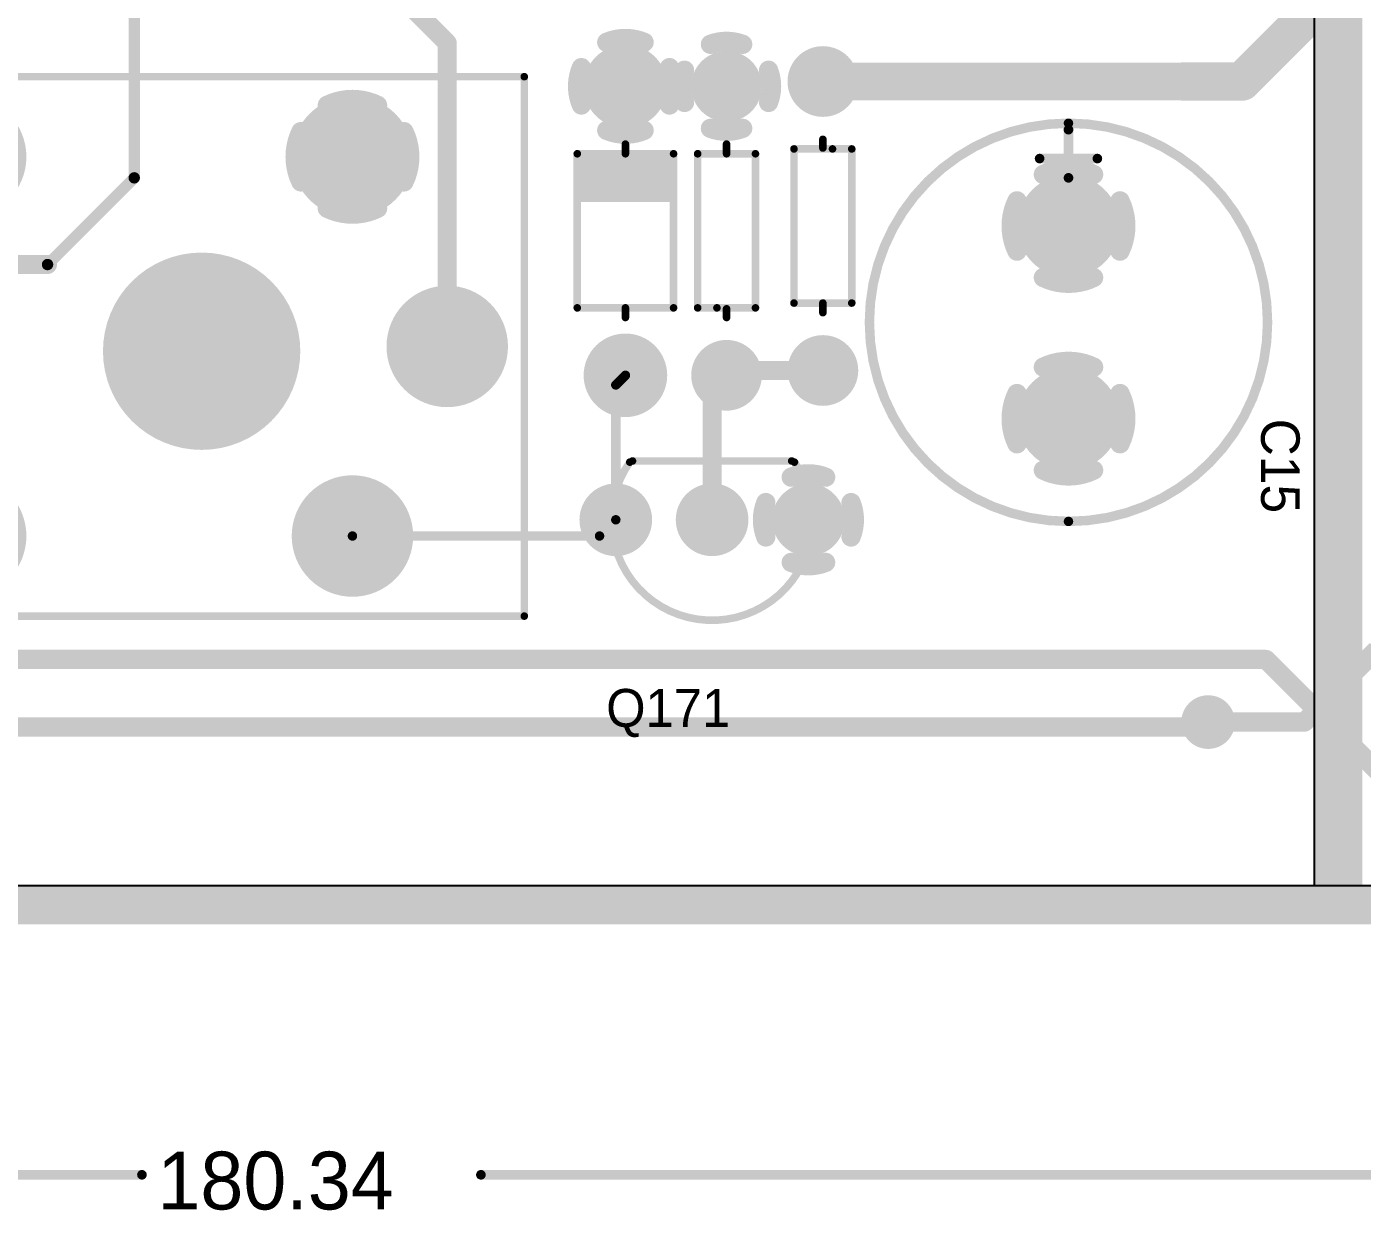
# Model space of a CAD drawing. Header units: millimetres. Extents: x 37 to 228, y -28 to 210.
# Drawn here: x 129.28 to 164.5, y 59.17 to 90.37 of the extents above; entities that cross this region are included whole.
import ezdxf

# ---------------------------------------------------------------- set-up
doc = ezdxf.new("R2010")
doc.units = ezdxf.units.MM
for name, color, linetype in [('BottomLayer', 5, 'Continuous'), ('BottomSolder', 6, 'Continuous'), ('InternalPlane1', 76, 'Continuous'), ('InternalPlane2', 16, 'Continuous'), ('KeepOutLayer', 6, 'Continuous'), ('MultiLayer', 9, 'Continuous'), ('TopLayer', 1, 'Continuous'), ('TopOverlay', 2, 'Continuous'), ('TopSolder', 216, 'Continuous')]:
    doc.layers.add(name, color=color, linetype=linetype)

# ---------------------------------------------------------------- blocks, each defined once
blk = doc.blocks.new('CAP_0_2_90')
at = {"layer": 'BottomLayer', "const_width": 1.25}
for points in [[(-3.165, 0, 1), (-1.915, 0, 1)], [(1.915, 0, 1), (3.165, 0, 1)]]:
    blk.add_lwpolyline(points, format="xyb", close=True, dxfattribs=at)
at = {"layer": 'BottomSolder', "const_width": 1.352}
for points in [[(-3.216, 0, 1), (-1.864, 0, 1)], [(1.864, 0, 1), (3.216, 0, 1)]]:
    blk.add_lwpolyline(points, format="xyb", close=True, dxfattribs=at)
at = {"layer": 'InternalPlane1', "const_width": 0.508}
for points in [[(-3.203, 1.359, -0.230868), (-1.877, 1.359)], [(-3.899, -0.663, -0.230868), (-3.899, 0.663)], [(-1.181, 0.663, -0.230868), (-1.181, -0.663)], [(-1.877, -1.359, -0.230868), (-3.203, -1.359)]]:
    blk.add_lwpolyline(points, format="xyb", dxfattribs=at)
at = {"layer": 'InternalPlane1'}
for points, const_width in [([(-3.33, 1.359, 1), (-3.076, 1.359, 1)], 0.254), ([(-2.004, 1.359, 1), (-1.75, 1.359, 1)], 0.254), ([(1.911, 0, 1), (3.169, 0, 1)], 1.258), ([(-4.026, 0.663, 1), (-3.772, 0.663, 1)], 0.254), ([(-1.308, 0.663, 1), (-1.054, 0.663, 1)], 0.254), ([(-4.026, -0.663, 1), (-3.772, -0.663, 1)], 0.254), ([(-1.308, -0.663, 1), (-1.054, -0.663, 1)], 0.254), ([(-3.33, -1.359, 1), (-3.076, -1.359, 1)], 0.254), ([(-2.004, -1.359, 1), (-1.75, -1.359, 1)], 0.254)]:
    blk.add_lwpolyline(points, format="xyb", close=True, dxfattribs=dict(at, const_width=const_width))
at = {"layer": 'InternalPlane2', "const_width": 0.508}
for points in [[(1.877, 1.359, -0.230868), (3.203, 1.359)], [(1.181, -0.663, -0.230868), (1.181, 0.663)], [(3.899, 0.663, -0.230868), (3.899, -0.663)], [(3.203, -1.359, -0.230868), (1.877, -1.359)]]:
    blk.add_lwpolyline(points, format="xyb", dxfattribs=at)
at = {"layer": 'InternalPlane2'}
for points, const_width in [([(1.75, 1.359, 1), (2.004, 1.359, 1)], 0.254), ([(3.076, 1.359, 1), (3.33, 1.359, 1)], 0.254), ([(-3.169, 0, 1), (-1.911, 0, 1)], 1.258), ([(1.054, 0.663, 1), (1.308, 0.663, 1)], 0.254), ([(3.772, 0.663, 1), (4.026, 0.663, 1)], 0.254), ([(1.054, -0.663, 1), (1.308, -0.663, 1)], 0.254), ([(3.772, -0.663, 1), (4.026, -0.663, 1)], 0.254), ([(1.75, -1.359, 1), (2.004, -1.359, 1)], 0.254), ([(3.076, -1.359, 1), (3.33, -1.359, 1)], 0.254)]:
    blk.add_lwpolyline(points, format="xyb", close=True, dxfattribs=dict(at, const_width=const_width))
at = {"layer": 'MultiLayer', "const_width": 1.25}
for points in [[(-3.165, 0, 1), (-1.915, 0, 1)], [(1.915, 0, 1), (3.165, 0, 1)]]:
    blk.add_lwpolyline(points, format="xyb", close=True, dxfattribs=at)
at = {"layer": 'TopLayer', "const_width": 1.25}
for points in [[(-3.165, 0, 1), (-1.915, 0, 1)], [(1.915, 0, 1), (3.165, 0, 1)]]:
    blk.add_lwpolyline(points, format="xyb", close=True, dxfattribs=at)
at = {"layer": 'TopOverlay'}
for points, const_width in [([(5.25, 0, 1), (-5.25, 0, 1)], 0.25), ([(4.255, 0.762, 1), (4.381, 0.762, 1)], 0.127), ([(-5.312, 0, 1), (-5.188, 0, 1)], 0.125), ([(3.747, 0, 1), (3.873, 0, 1)], 0.127), ([(5.016, 0, 1), (5.144, 0, 1)], 0.127), ([(5.188, 0, 1), (5.312, 0, 1)], 0.125), ([(4.255, -0.762, 1), (4.381, -0.762, 1)], 0.127)]:
    blk.add_lwpolyline(points, format="xyb", close=True, dxfattribs=dict(at, const_width=const_width))
at = {"layer": 'TopOverlay', "const_width": 0.254}
for points in [[(4.318, 0.762), (4.318, -0.762)], [(3.81, 0), (5.08, 0)]]:
    blk.add_lwpolyline(points, dxfattribs=at)
at = {"layer": 'TopSolder', "const_width": 1.352}
for points in [[(-3.216, 0, 1), (-1.864, 0, 1)], [(1.864, 0, 1), (3.216, 0, 1)]]:
    blk.add_lwpolyline(points, format="xyb", close=True, dxfattribs=at)
blk = doc.blocks.new('DIODE_0_3_136')
at = {"layer": 'BottomLayer', "const_width": 1}
for points in [[(-4.31, 0, 1), (-3.31, 0, 1)], [(3.31, 0, 1), (4.31, 0, 1)]]:
    blk.add_lwpolyline(points, format="xyb", close=True, dxfattribs=at)
at = {"layer": 'BottomSolder', "const_width": 1.102}
for points in [[(-4.361, 0, 1), (-3.259, 0, 1)], [(3.259, 0, 1), (4.361, 0, 1)]]:
    blk.add_lwpolyline(points, format="xyb", close=True, dxfattribs=at)
at = {"layer": 'InternalPlane1', "const_width": 1.008}
for points in [[(-4.314, 0, 1), (-3.306, 0, 1)], [(3.306, 0, 1), (4.314, 0, 1)]]:
    blk.add_lwpolyline(points, format="xyb", close=True, dxfattribs=at)
at = {"layer": 'InternalPlane2', "const_width": 0.508}
for points in [[(-4.303, 1.162, -0.203452), (-3.317, 1.162)], [(-4.972, -0.493, -0.203452), (-4.972, 0.493)], [(-2.648, 0.493, -0.203452), (-2.648, -0.493)], [(-3.317, -1.162, -0.203452), (-4.303, -1.162)]]:
    blk.add_lwpolyline(points, format="xyb", dxfattribs=at)
at = {"layer": 'InternalPlane2'}
for points, const_width in [([(-4.43, 1.162, 1), (-4.176, 1.162, 1)], 0.254), ([(-3.444, 1.162, 1), (-3.19, 1.162, 1)], 0.254), ([(-5.099, 0.493, 1), (-4.845, 0.493, 1)], 0.254), ([(-2.775, 0.493, 1), (-2.521, 0.493, 1)], 0.254), ([(3.306, 0, 1), (4.314, 0, 1)], 1.008), ([(-5.099, -0.493, 1), (-4.845, -0.493, 1)], 0.254), ([(-2.775, -0.493, 1), (-2.521, -0.493, 1)], 0.254), ([(-4.43, -1.162, 1), (-4.176, -1.162, 1)], 0.254), ([(-3.444, -1.162, 1), (-3.19, -1.162, 1)], 0.254)]:
    blk.add_lwpolyline(points, format="xyb", close=True, dxfattribs=dict(at, const_width=const_width))
at = {"layer": 'MultiLayer', "const_width": 1}
for points in [[(-4.31, 0, 1), (-3.31, 0, 1)], [(3.31, 0, 1), (4.31, 0, 1)]]:
    blk.add_lwpolyline(points, format="xyb", close=True, dxfattribs=at)
at = {"layer": 'TopLayer', "const_width": 1}
for points in [[(-4.31, 0, 1), (-3.31, 0, 1)], [(3.31, 0, 1), (4.31, 0, 1)]]:
    blk.add_lwpolyline(points, format="xyb", close=True, dxfattribs=at)
at = {"layer": 'TopOverlay', "const_width": 0.2}
for points in [[(2.032, 1.27), (-2.032, 1.27)], [(-2.032, -1.27), (-2.032, 1.27)], [(2.032, -1.27), (2.032, 1.27)], [(-2.032, 0), (-2.286, 0)], [(2.286, 0), (2.032, 0)], [(2.032, -1.27), (-2.032, -1.27)]]:
    blk.add_lwpolyline(points, dxfattribs=at)
at = {"layer": 'TopOverlay', "const_width": 0.1}
for points in [[(-2.082, 1.27, 1), (-1.982, 1.27, 1)], [(-2.082, 1.27, 1), (-1.982, 1.27, 1)], [(1.982, 1.27, 1), (2.082, 1.27, 1)], [(1.982, 1.27, 1), (2.082, 1.27, 1)], [(-2.336, 0, 1), (-2.236, 0, 1)], [(-2.082, 0, 1), (-1.982, 0, 1)], [(1.982, 0, 1), (2.082, 0, 1)], [(2.236, 0, 1), (2.336, 0, 1)], [(-2.082, -1.27, 1), (-1.982, -1.27, 1)], [(-2.082, -1.27, 1), (-1.982, -1.27, 1)], [(1.982, -1.27, 1), (2.082, -1.27, 1)], [(1.982, -1.27, 1), (2.082, -1.27, 1)]]:
    blk.add_lwpolyline(points, format="xyb", close=True, dxfattribs=at)
at = {"layer": 'TopOverlay'}
blk.add_solid([(-2.032, -1.27), (-0.762, -1.27), (-2.032, 1.27), (-0.762, 1.27)], dxfattribs=at)
at = {"layer": 'TopSolder', "const_width": 1.102}
for points in [[(-4.361, 0, 1), (-3.259, 0, 1)], [(3.259, 0, 1), (4.361, 0, 1)]]:
    blk.add_lwpolyline(points, format="xyb", close=True, dxfattribs=at)
blk = doc.blocks.new('RELAY_JJM_139')
at = {"layer": 'BottomLayer', "const_width": 1.5}
for points in [[(1.75, 5, 1), (3.25, 5, 1)], [(11.95, 5, 1), (13.45, 5, 1)], [(-0.75, 0, 1), (0.75, 0, 1)], [(1.75, -5, 1), (3.25, -5, 1)], [(11.95, -5, 1), (13.45, -5, 1)]]:
    blk.add_lwpolyline(points, format="xyb", close=True, dxfattribs=at)
at = {"layer": 'BottomSolder', "const_width": 1.602}
for points in [[(1.699, 5, 1), (3.301, 5, 1)], [(11.899, 5, 1), (13.501, 5, 1)], [(-0.801, 0, 1), (0.801, 0, 1)], [(1.699, -5, 1), (3.301, -5, 1)], [(11.899, -5, 1), (13.501, -5, 1)]]:
    blk.add_lwpolyline(points, format="xyb", close=True, dxfattribs=at)
at = {"layer": 'InternalPlane1', "const_width": 1.258}
for points in [[(1.871, 5, 1), (3.129, 5, 1)], [(12.071, 5, 1), (13.329, 5, 1)], [(-0.629, 0, 1), (0.629, 0, 1)], [(1.871, -5, 1), (3.129, -5, 1)], [(12.071, -5, 1), (13.329, -5, 1)]]:
    blk.add_lwpolyline(points, format="xyb", close=True, dxfattribs=at)
at = {"layer": 'InternalPlane2'}
for points, const_width in [([(1.871, 5, 1), (3.129, 5, 1)], 1.258), ([(12.071, 5, 1), (13.329, 5, 1)], 1.258), ([(-0.629, 0, 1), (0.629, 0, 1)], 1.258), ([(1.71, -3.641, 1), (1.964, -3.641, 1)], 0.254), ([(3.036, -3.641, 1), (3.29, -3.641, 1)], 0.254), ([(12.071, -5, 1), (13.329, -5, 1)], 1.258), ([(1.014, -4.337, 1), (1.268, -4.337, 1)], 0.254), ([(3.732, -4.337, 1), (3.986, -4.337, 1)], 0.254), ([(1.014, -5.663, 1), (1.268, -5.663, 1)], 0.254), ([(3.732, -5.663, 1), (3.986, -5.663, 1)], 0.254), ([(1.71, -6.359, 1), (1.964, -6.359, 1)], 0.254), ([(3.036, -6.359, 1), (3.29, -6.359, 1)], 0.254)]:
    blk.add_lwpolyline(points, format="xyb", close=True, dxfattribs=dict(at, const_width=const_width))
at = {"layer": 'InternalPlane2', "const_width": 0.508}
for points in [[(1.837, -3.641, -0.230868), (3.163, -3.641)], [(1.141, -5.663, -0.230868), (1.141, -4.337)], [(3.859, -4.337, -0.230868), (3.859, -5.663)], [(3.163, -6.359, -0.230868), (1.837, -6.359)]]:
    blk.add_lwpolyline(points, format="xyb", dxfattribs=at)
at = {"layer": 'MultiLayer', "const_width": 1.5}
for points in [[(1.75, 5, 1), (3.25, 5, 1)], [(11.95, 5, 1), (13.45, 5, 1)], [(-0.75, 0, 1), (0.75, 0, 1)], [(1.75, -5, 1), (3.25, -5, 1)], [(11.95, -5, 1), (13.45, -5, 1)]]:
    blk.add_lwpolyline(points, format="xyb", close=True, dxfattribs=at)
at = {"layer": 'TopLayer', "const_width": 1.5}
for points in [[(1.75, 5, 1), (3.25, 5, 1)], [(11.95, 5, 1), (13.45, 5, 1)], [(-0.75, 0, 1), (0.75, 0, 1)], [(1.75, -5, 1), (3.25, -5, 1)], [(11.95, -5, 1), (13.45, -5, 1)]]:
    blk.add_lwpolyline(points, format="xyb", close=True, dxfattribs=at)
at = {"layer": 'TopOverlay', "const_width": 0.2}
for points in [[(14.732, 7.112), (-2.032, 7.112)], [(-2.032, 7.112), (-2.032, -7.112)], [(14.732, 7.112), (14.732, -7.112)], [(14.732, -7.112), (-2.032, -7.112)]]:
    blk.add_lwpolyline(points, dxfattribs=at)
at = {"layer": 'TopOverlay', "const_width": 0.1}
for points in [[(-2.082, 7.112, 1), (-1.982, 7.112, 1)], [(-2.082, 7.112, 1), (-1.982, 7.112, 1)], [(14.682, 7.112, 1), (14.782, 7.112, 1)], [(14.682, 7.112, 1), (14.782, 7.112, 1)], [(-2.082, -7.112, 1), (-1.982, -7.112, 1)], [(-2.082, -7.112, 1), (-1.982, -7.112, 1)], [(14.682, -7.112, 1), (14.782, -7.112, 1)], [(14.682, -7.112, 1), (14.782, -7.112, 1)]]:
    blk.add_lwpolyline(points, format="xyb", close=True, dxfattribs=at)
at = {"layer": 'TopSolder', "const_width": 1.602}
for points in [[(1.699, 5, 1), (3.301, 5, 1)], [(11.899, 5, 1), (13.501, 5, 1)], [(-0.801, 0, 1), (0.801, 0, 1)], [(1.699, -5, 1), (3.301, -5, 1)], [(11.899, -5, 1), (13.501, -5, 1)]]:
    blk.add_lwpolyline(points, format="xyb", close=True, dxfattribs=at)
blk = doc.blocks.new('TO_92_M_141')
at = {"layer": 'BottomLayer', "const_width": 0.762}
for points in [[(-2.921, 0, 1), (-2.159, 0, 1)], [(-0.381, 0, 1), (0.381, 0, 1)], [(2.159, 0, 1), (2.921, 0, 1)]]:
    blk.add_lwpolyline(points, format="xyb", close=True, dxfattribs=at)
at = {"layer": 'BottomSolder', "const_width": 0.864}
for points in [[(-2.972, 0, 1), (-2.108, 0, 1)], [(-0.432, 0, 1), (0.432, 0, 1)], [(2.108, 0, 1), (2.972, 0, 1)]]:
    blk.add_lwpolyline(points, format="xyb", close=True, dxfattribs=at)
at = {"layer": 'InternalPlane1', "const_width": 0.508}
for points in [[(-2.994, 1.124, -0.19438), (-2.086, 1.124)], [(-3.664, -0.454, -0.19438), (-3.664, 0.454)], [(-1.416, 0.454, -0.19438), (-1.416, -0.454)], [(-2.086, -1.124, -0.19438), (-2.994, -1.124)]]:
    blk.add_lwpolyline(points, format="xyb", dxfattribs=at)
at = {"layer": 'InternalPlane1'}
for points, const_width in [([(-3.121, 1.124, 1), (-2.867, 1.124, 1)], 0.254), ([(-2.213, 1.124, 1), (-1.959, 1.124, 1)], 0.254), ([(-3.791, 0.454, 1), (-3.537, 0.454, 1)], 0.254), ([(-1.543, 0.454, 1), (-1.289, 0.454, 1)], 0.254), ([(-0.479, 0, 1), (0.479, 0, 1)], 0.958), ([(2.061, 0, 1), (3.019, 0, 1)], 0.958), ([(-3.791, -0.454, 1), (-3.537, -0.454, 1)], 0.254), ([(-1.543, -0.454, 1), (-1.289, -0.454, 1)], 0.254), ([(-3.121, -1.124, 1), (-2.867, -1.124, 1)], 0.254), ([(-2.213, -1.124, 1), (-1.959, -1.124, 1)], 0.254)]:
    blk.add_lwpolyline(points, format="xyb", close=True, dxfattribs=dict(at, const_width=const_width))
at = {"layer": 'InternalPlane2', "const_width": 0.958}
for points in [[(-3.019, 0, 1), (-2.061, 0, 1)], [(-0.479, 0, 1), (0.479, 0, 1)], [(2.061, 0, 1), (3.019, 0, 1)]]:
    blk.add_lwpolyline(points, format="xyb", close=True, dxfattribs=at)
at = {"layer": 'MultiLayer', "const_width": 0.762}
for points in [[(-2.921, 0, 1), (-2.159, 0, 1)], [(-0.381, 0, 1), (0.381, 0, 1)], [(2.159, 0, 1), (2.921, 0, 1)]]:
    blk.add_lwpolyline(points, format="xyb", close=True, dxfattribs=at)
at = {"layer": 'TopLayer', "const_width": 0.762}
for points in [[(-2.921, 0, 1), (-2.159, 0, 1)], [(-0.381, 0, 1), (0.381, 0, 1)], [(2.159, 0, 1), (2.921, 0, 1)]]:
    blk.add_lwpolyline(points, format="xyb", close=True, dxfattribs=at)
at = {"layer": 'TopOverlay', "const_width": 0.2}
blk.add_lwpolyline([(-2.171, -1.52, -1.920982), (2.171, -1.52)], format="xyb", dxfattribs=at)
at = {"layer": 'TopOverlay', "const_width": 0.1}
for points in [[(-2.221, -1.52, 1), (-2.121, -1.52, 1)], [(-2.15, -1.55, 1), (-2.05, -1.55, 1)], [(2.05, -1.55, 1), (2.15, -1.55, 1)], [(2.121, -1.52, 1), (2.221, -1.52, 1)]]:
    blk.add_lwpolyline(points, format="xyb", close=True, dxfattribs=at)
at = {"layer": 'TopOverlay', "const_width": 0.2}
blk.add_lwpolyline([(2.1, -1.55), (-2.1, -1.55)], dxfattribs=at)
at = {"layer": 'TopSolder', "const_width": 0.864}
for points in [[(-2.972, 0, 1), (-2.108, 0, 1)], [(-0.432, 0, 1), (0.432, 0, 1)], [(2.108, 0, 1), (2.972, 0, 1)]]:
    blk.add_lwpolyline(points, format="xyb", close=True, dxfattribs=at)
blk = doc.blocks.new('AXIAL_0_3_145')
at = {"layer": 'BottomLayer', "const_width": 0.75}
for points in [[(-4.185, 0, 1), (-3.435, 0, 1)], [(3.435, 0, 1), (4.185, 0, 1)]]:
    blk.add_lwpolyline(points, format="xyb", close=True, dxfattribs=at)
at = {"layer": 'BottomSolder', "const_width": 0.852}
for points in [[(-4.236, 0, 1), (-3.384, 0, 1)], [(3.384, 0, 1), (4.236, 0, 1)]]:
    blk.add_lwpolyline(points, format="xyb", close=True, dxfattribs=at)
at = {"layer": 'InternalPlane1', "const_width": 0.933}
for points in [[(-4.276, 0, 1), (-3.344, 0, 1)], [(3.344, 0, 1), (4.276, 0, 1)]]:
    blk.add_lwpolyline(points, format="xyb", close=True, dxfattribs=at)
at = {"layer": 'InternalPlane2', "const_width": 0.933}
for points in [[(-4.276, 0, 1), (-3.344, 0, 1)], [(3.344, 0, 1), (4.276, 0, 1)]]:
    blk.add_lwpolyline(points, format="xyb", close=True, dxfattribs=at)
at = {"layer": 'MultiLayer', "const_width": 0.75}
for points in [[(-4.185, 0, 1), (-3.435, 0, 1)], [(3.435, 0, 1), (4.185, 0, 1)]]:
    blk.add_lwpolyline(points, format="xyb", close=True, dxfattribs=at)
at = {"layer": 'TopLayer', "const_width": 0.75}
for points in [[(-4.185, 0, 1), (-3.435, 0, 1)], [(3.435, 0, 1), (4.185, 0, 1)]]:
    blk.add_lwpolyline(points, format="xyb", close=True, dxfattribs=at)
at = {"layer": 'TopOverlay', "const_width": 0.2}
for points in [[(-2.032, 0.254), (-2.032, 0.762)], [(2.032, 0.762), (-2.032, 0.762)], [(2.032, -0.762), (2.032, 0.762)], [(-2.032, -0.762), (-2.032, 0.254)], [(-2.057, 0), (-2.286, 0)], [(2.286, 0), (2.032, 0)], [(2.032, -0.762), (-2.032, -0.762)]]:
    blk.add_lwpolyline(points, dxfattribs=at)
at = {"layer": 'TopOverlay', "const_width": 0.1}
for points in [[(-2.082, 0.762, 1), (-1.982, 0.762, 1)], [(-2.082, 0.762, 1), (-1.982, 0.762, 1)], [(1.982, 0.762, 1), (2.082, 0.762, 1)], [(1.982, 0.762, 1), (2.082, 0.762, 1)], [(-2.082, 0.254, 1), (-1.982, 0.254, 1)], [(-2.082, 0.254, 1), (-1.982, 0.254, 1)], [(-2.336, 0, 1), (-2.236, 0, 1)], [(-2.107, 0, 1), (-2.007, 0, 1)], [(1.982, 0, 1), (2.082, 0, 1)], [(2.236, 0, 1), (2.336, 0, 1)], [(-2.082, -0.762, 1), (-1.982, -0.762, 1)], [(-2.082, -0.762, 1), (-1.982, -0.762, 1)], [(1.982, -0.762, 1), (2.082, -0.762, 1)], [(1.982, -0.762, 1), (2.082, -0.762, 1)]]:
    blk.add_lwpolyline(points, format="xyb", close=True, dxfattribs=at)
at = {"layer": 'TopSolder', "const_width": 0.852}
for points in [[(-4.236, 0, 1), (-3.384, 0, 1)], [(3.384, 0, 1), (4.236, 0, 1)]]:
    blk.add_lwpolyline(points, format="xyb", close=True, dxfattribs=at)
blk = doc.blocks.new('AXIAL_0_3_147')
at = {"layer": 'BottomLayer', "const_width": 0.75}
for points in [[(-4.185, 0, 1), (-3.435, 0, 1)], [(3.435, 0, 1), (4.185, 0, 1)]]:
    blk.add_lwpolyline(points, format="xyb", close=True, dxfattribs=at)
at = {"layer": 'BottomSolder', "const_width": 0.852}
for points in [[(-4.236, 0, 1), (-3.384, 0, 1)], [(3.384, 0, 1), (4.236, 0, 1)]]:
    blk.add_lwpolyline(points, format="xyb", close=True, dxfattribs=at)
at = {"layer": 'InternalPlane1', "const_width": 0.508}
for points in [[(3.385, 1.108, -0.185339), (4.235, 1.108)], [(2.702, -0.425, -0.185339), (2.702, 0.425)], [(4.918, 0.425, -0.185339), (4.918, -0.425)], [(4.235, -1.108, -0.185339), (3.385, -1.108)]]:
    blk.add_lwpolyline(points, format="xyb", dxfattribs=at)
at = {"layer": 'InternalPlane1'}
for points, const_width in [([(3.258, 1.108, 1), (3.512, 1.108, 1)], 0.254), ([(4.108, 1.108, 1), (4.362, 1.108, 1)], 0.254), ([(-4.276, 0, 1), (-3.344, 0, 1)], 0.933), ([(2.575, 0.425, 1), (2.829, 0.425, 1)], 0.254), ([(4.791, 0.425, 1), (5.045, 0.425, 1)], 0.254), ([(2.575, -0.425, 1), (2.829, -0.425, 1)], 0.254), ([(4.791, -0.425, 1), (5.045, -0.425, 1)], 0.254), ([(3.258, -1.108, 1), (3.512, -1.108, 1)], 0.254), ([(4.108, -1.108, 1), (4.362, -1.108, 1)], 0.254)]:
    blk.add_lwpolyline(points, format="xyb", close=True, dxfattribs=dict(at, const_width=const_width))
at = {"layer": 'InternalPlane2', "const_width": 0.933}
for points in [[(-4.276, 0, 1), (-3.344, 0, 1)], [(3.344, 0, 1), (4.276, 0, 1)]]:
    blk.add_lwpolyline(points, format="xyb", close=True, dxfattribs=at)
at = {"layer": 'MultiLayer', "const_width": 0.75}
for points in [[(-4.185, 0, 1), (-3.435, 0, 1)], [(3.435, 0, 1), (4.185, 0, 1)]]:
    blk.add_lwpolyline(points, format="xyb", close=True, dxfattribs=at)
at = {"layer": 'TopLayer', "const_width": 0.75}
for points in [[(-4.185, 0, 1), (-3.435, 0, 1)], [(3.435, 0, 1), (4.185, 0, 1)]]:
    blk.add_lwpolyline(points, format="xyb", close=True, dxfattribs=at)
at = {"layer": 'TopOverlay', "const_width": 0.2}
for points in [[(-2.032, 0.762), (-2.032, 0.254)], [(-2.032, 0.762), (2.032, 0.762)], [(2.032, 0.762), (2.032, -0.762)], [(-2.032, 0.254), (-2.032, -0.762)], [(-2.286, 0), (-2.057, 0)], [(2.032, 0), (2.286, 0)], [(-2.032, -0.762), (2.032, -0.762)]]:
    blk.add_lwpolyline(points, dxfattribs=at)
at = {"layer": 'TopOverlay', "const_width": 0.1}
for points in [[(-2.082, 0.762, 1), (-1.982, 0.762, 1)], [(-2.082, 0.762, 1), (-1.982, 0.762, 1)], [(1.982, 0.762, 1), (2.082, 0.762, 1)], [(1.982, 0.762, 1), (2.082, 0.762, 1)], [(-2.082, 0.254, 1), (-1.982, 0.254, 1)], [(-2.082, 0.254, 1), (-1.982, 0.254, 1)], [(-2.336, 0, 1), (-2.236, 0, 1)], [(-2.107, 0, 1), (-2.007, 0, 1)], [(1.982, 0, 1), (2.082, 0, 1)], [(2.236, 0, 1), (2.336, 0, 1)], [(-2.082, -0.762, 1), (-1.982, -0.762, 1)], [(-2.082, -0.762, 1), (-1.982, -0.762, 1)], [(1.982, -0.762, 1), (2.082, -0.762, 1)], [(1.982, -0.762, 1), (2.082, -0.762, 1)]]:
    blk.add_lwpolyline(points, format="xyb", close=True, dxfattribs=at)
at = {"layer": 'TopSolder', "const_width": 0.852}
for points in [[(-4.236, 0, 1), (-3.384, 0, 1)], [(3.384, 0, 1), (4.236, 0, 1)]]:
    blk.add_lwpolyline(points, format="xyb", close=True, dxfattribs=at)

msp = doc.modelspace()

# ---------------------------------------------------------------- linework, layer by layer
at = {"layer": 'BottomLayer'}
for points, const_width in [([(161.32, 88.93), (170.718, 98.328)], 1.016), ([(150.271, 88.93), (159.796, 88.93)], 1), ([(159.796, 88.93), (161.32, 88.93)], 1.016), ([(162.971, 72.039), (164.876, 73.944)], 0.508), ([(160.431, 72.039), (162.971, 72.039)], 0.508)]:
    msp.add_lwpolyline(points, dxfattribs=dict(at, const_width=const_width))
for points, const_width in [([(150.021, 88.93, 1), (150.521, 88.93, 1)], 0.5), ([(159.542, 88.93, 1), (160.05, 88.93, 1)], 0.508), ([(159.546, 88.93, 1), (160.046, 88.93, 1)], 0.5), ([(161.066, 88.93, 1), (161.574, 88.93, 1)], 0.508), ([(161.066, 88.93, 1), (161.574, 88.93, 1)], 0.508), ([(132.638, 81.818, 1), (135.138, 81.818, 1)], 2.5), ([(160.231, 72.039, 1), (160.631, 72.039, 1)], 0.4), ([(160.304, 72.039, 1), (160.558, 72.039, 1)], 0.254), ([(162.844, 72.039, 1), (163.098, 72.039, 1)], 0.254), ([(162.844, 72.039, 1), (163.098, 72.039, 1)], 0.254)]:
    msp.add_lwpolyline(points, format="xyb", close=True, dxfattribs=dict(at, const_width=const_width))
at = {"layer": 'BottomSolder', "const_width": 2.602}
msp.add_lwpolyline([(132.587, 81.818, 1), (135.189, 81.818, 1)], format="xyb", close=True, dxfattribs=at)
at = {"layer": 'InternalPlane1'}
msp.add_line((226.977, 67.723), (47.403, 67.723), dxfattribs=at)
for points, const_width in [([(132.884, 81.818, 1), (134.892, 81.818, 1)], 2.008), ([(160.077, 72.039, 1), (160.785, 72.039, 1)], 0.708)]:
    msp.add_lwpolyline(points, format="xyb", close=True, dxfattribs=dict(at, const_width=const_width))
at = {"layer": 'InternalPlane1', "const_width": 1.016}
msp.add_lwpolyline([(47.02, 67.213), (227.36, 67.213)], dxfattribs=at)
at = {"layer": 'InternalPlane2'}
for p, q in [((163.223, 95.913), (163.223, 67.723)), ((163.223, 67.723), (47.403, 67.723))]:
    msp.add_line(p, q, dxfattribs=at)
for points, const_width in [([(163.86, 67.594), (163.86, 96.55)], 1.27), ([(47.02, 67.213), (227.36, 67.213)], 1.016)]:
    msp.add_lwpolyline(points, dxfattribs=dict(at, const_width=const_width))
for points, const_width in [([(132.884, 81.818, 1), (134.892, 81.818, 1)], 2.008), ([(160.077, 72.039, 1), (160.785, 72.039, 1)], 0.708), ([(163.542, 67.594, 1), (164.177, 67.594, 1)], 0.635)]:
    msp.add_lwpolyline(points, format="xyb", close=True, dxfattribs=dict(at, const_width=const_width))
at = {"layer": 'KeepOutLayer', "const_width": 0.254}
msp.add_lwpolyline([(47.02, 67.34), (193.07, 67.34)], dxfattribs=at)
at = {"layer": 'MultiLayer'}
for points, const_width in [([(132.638, 81.818, 1), (135.138, 81.818, 1)], 2.5), ([(160.231, 72.039, 1), (160.631, 72.039, 1)], 0.4)]:
    msp.add_lwpolyline(points, format="xyb", close=True, dxfattribs=dict(at, const_width=const_width))
at = {"layer": 'TopLayer'}
for points, const_width in [([(132.11, 86.39), (132.11, 130.713)], 0.3), ([(136.936, 93.375), (140.365, 89.946)], 0.5), ([(140.365, 81.945), (140.365, 89.946)], 0.5), ([(129.824, 84.104), (132.11, 86.39)], 0.3), ([(126.395, 84.104), (129.824, 84.104)], 0.5), ([(147.35, 80.802), (147.731, 81.183)], 0.5), ([(147.731, 81.183), (147.858, 81.31)], 0.5), ([(147.858, 81.31), (150.271, 81.31)], 0.5), ([(150.271, 81.183), (150.398, 81.31)], 0.5), ([(144.81, 80.929), (145.064, 81.183)], 0.25), ([(144.81, 77.373), (144.81, 80.929)], 0.25), ([(147.35, 77.373), (147.35, 80.802)], 0.5), ([(144.382, 76.945), (144.81, 77.373)], 0.25), ([(137.865, 76.945), (144.382, 76.945)], 0.25), ([(61.371, 73.69), (161.955, 73.69)], 0.508), ([(161.955, 73.69), (165.638, 70.007)], 0.508), ([(160.304, 71.912), (160.431, 72.039)], 0.508), ([(60.863, 71.912), (160.304, 71.912)], 0.508), ([(47.02, 60.101), (132.315, 60.101)], 0.254), ([(141.253, 60.101), (227.36, 60.101)], 0.254)]:
    msp.add_lwpolyline(points, dxfattribs=dict(at, const_width=const_width))
for points, const_width in [([(140.24, 89.946, 1), (140.49, 89.946, 1)], 0.25), ([(140.24, 89.946, 1), (140.49, 89.946, 1)], 0.25), ([(132.035, 86.39, 1), (132.185, 86.39, 1)], 0.15), ([(132.035, 86.39, 1), (132.185, 86.39, 1)], 0.15), ([(129.699, 84.104, 1), (129.949, 84.104, 1)], 0.25), ([(129.749, 84.104, 1), (129.899, 84.104, 1)], 0.15), ([(132.638, 81.818, 1), (135.138, 81.818, 1)], 2.5), ([(140.24, 81.945, 1), (140.49, 81.945, 1)], 0.25), ([(147.606, 81.183, 1), (147.856, 81.183, 1)], 0.25), ([(147.606, 81.183, 1), (147.856, 81.183, 1)], 0.25), ([(147.733, 81.31, 1), (147.983, 81.31, 1)], 0.25), ([(147.733, 81.31, 1), (147.983, 81.31, 1)], 0.25), ([(150.146, 81.31, 1), (150.396, 81.31, 1)], 0.25), ([(150.146, 81.183, 1), (150.396, 81.183, 1)], 0.25), ([(150.273, 81.31, 1), (150.523, 81.31, 1)], 0.25), ([(144.748, 80.929, 1), (144.872, 80.929, 1)], 0.125), ([(144.748, 80.929, 1), (144.872, 80.929, 1)], 0.125), ([(145.002, 81.183, 1), (145.126, 81.183, 1)], 0.125), ([(147.225, 80.802, 1), (147.475, 80.802, 1)], 0.25), ([(147.225, 80.802, 1), (147.475, 80.802, 1)], 0.25), ([(144.748, 77.373, 1), (144.872, 77.373, 1)], 0.125), ([(144.748, 77.373, 1), (144.872, 77.373, 1)], 0.125), ([(147.225, 77.373, 1), (147.475, 77.373, 1)], 0.25), ([(137.803, 76.945, 1), (137.927, 76.945, 1)], 0.125), ([(144.32, 76.945, 1), (144.444, 76.945, 1)], 0.125), ([(144.32, 76.945, 1), (144.444, 76.945, 1)], 0.125), ([(161.828, 73.69, 1), (162.082, 73.69, 1)], 0.254), ([(161.828, 73.69, 1), (162.082, 73.69, 1)], 0.254), ([(160.231, 72.039, 1), (160.631, 72.039, 1)], 0.4), ([(160.304, 72.039, 1), (160.558, 72.039, 1)], 0.254), ([(160.177, 71.912, 1), (160.431, 71.912, 1)], 0.254), ([(160.177, 71.912, 1), (160.431, 71.912, 1)], 0.254), ([(132.251, 60.101, 1), (132.378, 60.101, 1)], 0.127), ([(141.189, 60.101, 1), (141.316, 60.101, 1)], 0.127)]:
    msp.add_lwpolyline(points, format="xyb", close=True, dxfattribs=dict(at, const_width=const_width))
at = {"layer": 'TopSolder', "const_width": 2.602}
msp.add_lwpolyline([(132.587, 81.818, 1), (135.189, 81.818, 1)], format="xyb", close=True, dxfattribs=at)

# ---------------------------------------------------------------- block references
for name, p, rotation in [('DIODE_0_3_136', (145.064, 84.993), 270), ('AXIAL_0_3_147', (147.731, 84.993), 90), ('AXIAL_0_3_145', (150.271, 85.12), 270), ('RELAY_JJM_139', (140.365, 81.945), 180), ('CAP_0_2_90', (156.748, 82.58), 90), ('TO_92_M_141', (147.35, 77.373), 180)]:
    msp.add_blockref(name, p, dxfattribs=dict(rotation=rotation))

# ---------------------------------------------------------------- texts
at = {"layer": 'TopLayer'}
msp.add_text('180.34', height=1.524, dxfattribs=at).set_placement((132.721, 59.187))
at = {"layer": 'TopOverlay'}
msp.add_text('C15', height=1.016, rotation=270, dxfattribs=at).set_placement((161.828, 80.04))
msp.add_text('Q171', height=1, dxfattribs=at).set_placement((144.556, 71.912))

doc.saveas('drawing.dxf')
